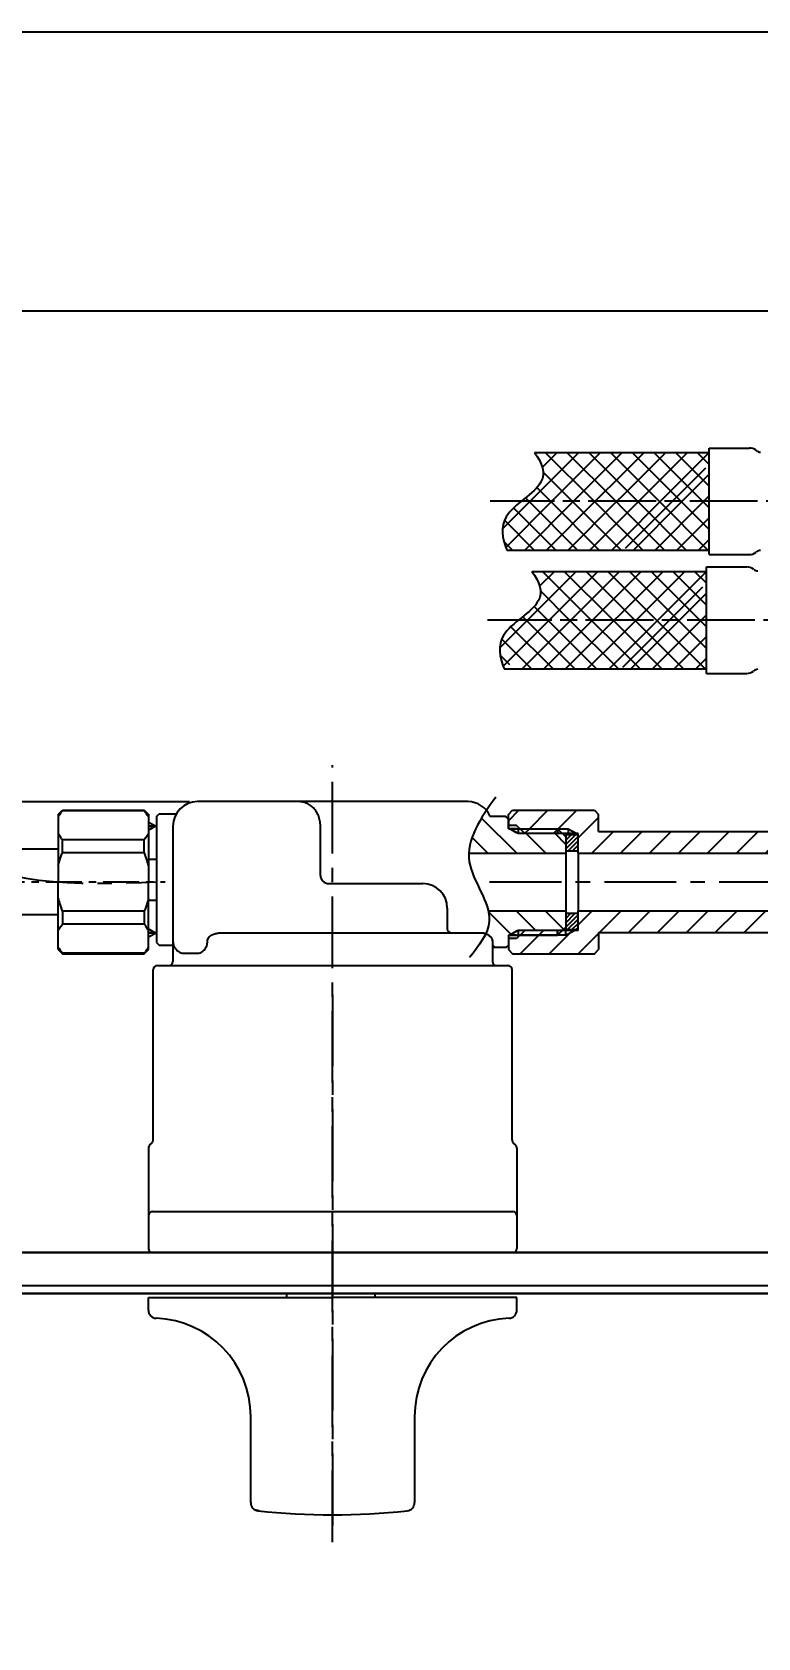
# Model space of a CAD drawing. Extents: x 9929 to 10523, y -4155 to -3735.
# Drawn here: x 10115.7 to 10204.4, y -3930.5 to -3734.7 of the extents above; entities that cross this region are included whole.
import ezdxf

# ---------------------------------------------------------------- set-up
doc = ezdxf.new("R2010")
doc.units = 0
doc.header["$LTSCALE"] = 7
doc.header["$MEASUREMENT"] = 0
doc.linetypes.add('CENTER', pattern=[2, 1.25, -0.25, 0.25, -0.25])
doc.linetypes.add('CHAIN', pattern=[0.3543, 0.2362, -0.0295, 0.0591, -0.0295])
doc.layers.get('0').update_dxf_attribs({"color": 2, "linetype": 'CONTINUOUS'})
doc.layers.get('Defpoints').update_dxf_attribs({"linetype": 'CONTINUOUS'})
for name, color, linetype in [('CL', 1, 'CENTER'), ('D', 2, 'CONTINUOUS'), ('DIM', 2, 'CONTINUOUS'), ('DWG', 7, 'CONTINUOUS'), ('HT', 3, 'CONTINUOUS')]:
    doc.layers.add(name, color=color, linetype=linetype)
doc.styles.add('GHS', font='ROMANS.shx', dxfattribs={"bigfont": 'GHS.shx'})
doc.dimstyles.new('ISO-25', dxfattribs={"dimscale": 0, "dimtxt": 3.5, "dimasz": 2, "dimexe": 1, "dimexo": 1, "dimgap": 1, "dimtad": 1, "dimdec": 4, "dimdsep": 46, "dimtxsty": 'GHS', "dimcen": 3, "dimclrd": 256, "dimclre": 256, "dimclrt": 256, "dimadec": 3, "dimazin": 0, "dimtfac": 1, "dimtdec": 4, "dimtmove": 0, "dimatfit": 0, "dimfxl": 0, "dimtvp": 1, "dimtolj": 1, "dimtzin": 0, "dimlwd": -1, "dimlwe": -1, "dimarcsym": 0})

# ---------------------------------------------------------------- blocks, each defined once
blk = doc.blocks.new('*D3')
at = {"layer": 'D'}
for p, q in [((10134.94, -3828.53), (9982.4, -3828.53)), ((9983.4, -3830.53), (9983.4, -3928.53)), ((10043.44, -3930.53), (9982.4, -3930.53))]:
    blk.add_line(p, q, dxfattribs=at)
for points in [[(9983.06, -3830.53), (9983.73, -3830.53), (9983.4, -3828.53)], [(9983.06, -3928.53), (9983.73, -3928.53), (9983.4, -3930.53)]]:
    blk.add_solid(points, dxfattribs=at)
at = {"layer": 'Defpoints', "color": 0}
for p in [(10135.94, -3828.53), (9983.4, -3930.53), (10044.44, -3930.53)]:
    blk.add_point(p, dxfattribs=at)
at = {"layer": 'D', "insert": (9979.73, -3879.53), "char_height": 3.5, "attachment_point": 5, "rotation": 90, "style": 'GHS'}
blk.add_mtext('\\A1;(102)', dxfattribs=at)

msp = doc.modelspace()

# ---------------------------------------------------------------- hatches: boundary and pattern name
at = {"layer": 'D'}
h = msp.add_hatch(dxfattribs=at)
h.set_pattern_fill('ANSI31', color=256, scale=20, style=0)
h.set_pattern_definition([(45, (-31764.317, 19924.692), (-1.76776695, 1.76776695), [])])
h.paths.add_polyline_path([(10217.39903, -3833.0771), (10217.39903, -3832.4771), (10217.09903, -3832.1771), (10184.89903, -3832.1771), (10184.89903, -3830.0771), (10184.39903, -3829.5771), (10174.39903, -3829.5771), (10173.89903, -3830.0771), (10173.89903, -3831.4271), (10174.89903, -3831.4271), (10175.29894, -3831.82701), (10179.59903, -3831.82701), (10179.59913, -3831.8271), (10180.39903, -3831.8271), (10181.43826, -3832.4271), (10182.39903, -3832.4271), (10182.39903, -3834.8271), (10224.39903, -3834.8271), (10224.89903, -3834.3271), (10224.89903, -3832.6771), (10224.39903, -3832.1771), (10223.79903, -3832.1771), (10223.49903, -3832.4771), (10223.49903, -3833.0771, -0.414213562), (10222.99903, -3833.5771), (10221.69903, -3833.5771, -0.414213562), (10221.19903, -3833.0771), (10221.19903, -3832.4771), (10220.89903, -3832.1771), (10220.19903, -3832.1771), (10219.99903, -3832.1771), (10219.69903, -3832.4771), (10219.69903, -3833.0771, -0.414213562), (10219.19903, -3833.5771), (10217.89903, -3833.5771, -0.414213562)])
h.paths.add_polyline_path([(10224.89903, -3842.32711), (10224.39903, -3841.82711), (10182.39903, -3841.8271), (10182.39903, -3844.2271), (10181.43826, -3844.2271), (10180.39903, -3844.8271), (10179.59914, -3844.82709), (10179.59903, -3844.8272), (10179.59903, -3844.82709), (10175.29913, -3844.82701), (10174.89903, -3845.2271), (10173.89903, -3845.2271), (10173.89903, -3846.57711), (10174.39903, -3847.07711), (10184.39903, -3847.07711), (10184.89903, -3846.57711), (10184.89903, -3844.4771), (10217.09903, -3844.47711), (10217.39903, -3844.17711), (10217.39903, -3843.57711, -0.414213562), (10217.89903, -3843.07711), (10219.19903, -3843.07711, -0.414213562), (10219.69903, -3843.57711), (10219.69903, -3844.17711), (10219.99903, -3844.47711), (10220.89903, -3844.47711), (10221.19903, -3844.17711), (10221.19903, -3843.57711, -0.414213562), (10221.69903, -3843.07711), (10222.99903, -3843.07711, -0.414213562), (10223.49903, -3843.57711), (10223.49903, -3844.17711), (10223.79903, -3844.47711), (10224.39903, -3844.47711), (10224.89903, -3843.97711)])
h.paths.add_polyline_path([(10179.59903, -3844.2271), (10175.89903, -3844.2271), (10175.29913, -3844.82701), (10179.59903, -3844.82701)], flags=16)
h.paths.add_polyline_path([(10180.19894, -3844.2271), (10179.59903, -3844.2271), (10179.59903, -3844.82701)], flags=16)
h.paths.add_polyline_path([(10180.39903, -3844.2271), (10180.19913, -3844.2271), (10179.59914, -3844.82709), (10180.39903, -3844.8271)], flags=16)
h.paths.add_polyline_path([(10181.43826, -3844.2271), (10180.39903, -3844.2271), (10180.39903, -3844.8271)], flags=16)
h.paths.add_polyline_path([(10175.29894, -3831.82701), (10174.79903, -3831.82701), (10174.79903, -3832.42701), (10175.89894, -3832.42701)], flags=16)
h.paths.add_polyline_path([(10179.59903, -3831.8271), (10175.29903, -3831.8271), (10175.89894, -3832.42701), (10179.59903, -3832.42701)], flags=16)
h.paths.add_polyline_path([(10179.59913, -3831.8271), (10179.59903, -3831.8271), (10179.59903, -3832.42701), (10180.19903, -3832.42701)], flags=16)
h.paths.add_polyline_path([(10180.39903, -3831.8271), (10179.59913, -3831.8271), (10180.19913, -3832.4271), (10180.39903, -3832.4271)], flags=16)
h.paths.add_polyline_path([(10180.39903, -3831.8271), (10180.39903, -3832.4271), (10181.43826, -3832.4271)], flags=16)
h = msp.add_hatch(dxfattribs=at)
h.set_pattern_fill('ANSI31', color=256, scale=3, style=0)
h.set_pattern_definition([(45, (-31505.80227, 10361.49665), (-0.265165043, 0.265165043), [])])
h.paths.add_polyline_path([(10182.39903, -3832.5271), (10180.89903, -3832.5271), (10180.89903, -3834.5271), (10182.39903, -3834.5271)])
h.paths.add_polyline_path([(10182.39903, -3842.1271), (10180.89903, -3842.1271), (10180.89903, -3842.19999), (10180.89903, -3844.1271), (10182.39903, -3844.1271)])

# ---------------------------------------------------------------- linework, layer by layer
msp.add_line((10522.55336, -3734.6617), (9928.55336, -3734.6617))
at = {"color": 4}
msp.add_line((9959.55336, -3768.6617), (10508.55336, -3768.6617), dxfattribs=at)
at = {"color": 7, "linetype": 'Continuous'}
for p, q in [((10118.93596, -3830.07701), (10119.43596, -3829.57701)), ((10118.93596, -3830.07701), (10118.93596, -3838.32701)), ((10119.43596, -3829.57701), (10129.43596, -3829.57701)), ((10119.43596, -3829.63386), (10119.43596, -3829.57701)), ((10129.43596, -3829.63386), (10119.43596, -3829.63386)), ((10129.43596, -3829.57701), (10129.43596, -3829.63386)), ((10129.43596, -3829.57701), (10129.93596, -3830.07701)), ((10129.93596, -3830.07701), (10129.93596, -3838.32701)), ((10130.93596, -3830.32701), (10131.23596, -3830.02701)), ((10130.93596, -3830.32701), (10130.93596, -3845.72701)), ((10131.23596, -3830.02701), (10133.33788, -3830.02701)), ((10173.59903, -3830.32701), (10171.6855, -3830.32701)), ((10173.89903, -3830.62701), (10173.59903, -3830.32701)), ((10173.89903, -3830.0771), (10174.39903, -3829.5771)), ((10173.89903, -3831.82701), (10173.89903, -3830.0771)), ((10173.89903, -3830.62701), (10173.89903, -3831.82701)), ((10174.39903, -3829.5771), (10184.39903, -3829.5771)), ((10184.39903, -3829.5771), (10184.89903, -3830.0771)), ((10184.89903, -3832.1771), (10184.89903, -3830.0771)), ((10129.93596, -3831.52701), (10130.93596, -3831.52701)), ((10174.89903, -3831.82701), (10173.89903, -3831.82701)), ((10175.89903, -3832.4271), (10174.89903, -3831.4271)), ((10182.39903, -3832.4271), (10176.19903, -3832.4271)), ((10182.39903, -3834.8271), (10182.39903, -3832.4271)), ((10129.43596, -3833.171), (10119.43596, -3833.171)), ((10119.43596, -3834.78265), (10119.43596, -3833.171)), ((10129.43596, -3834.78265), (10119.43596, -3834.78265)), ((10129.43596, -3834.78265), (10129.43596, -3833.171)), ((10129.93596, -3835.52701), (10130.93596, -3835.52701)), ((10118.93596, -3846.57702), (10118.93596, -3838.32701)), ((10129.93596, -3846.57702), (10129.93596, -3838.32701)), ((10129.93596, -3840.52701), (10130.93596, -3840.52701)), ((10129.43596, -3841.87137), (10119.43596, -3841.87137)), ((10119.43596, -3841.87137), (10119.43596, -3843.48303)), ((10129.43596, -3841.87137), (10129.43596, -3843.48303)), ((10129.43596, -3843.48303), (10119.43596, -3843.48303)), ((10129.93596, -3844.52701), (10130.93596, -3844.52701)), ((10174.89903, -3844.82701), (10173.89903, -3844.82701)), ((10173.89903, -3844.82701), (10173.89903, -3846.02701)), ((10173.89903, -3844.8272), (10173.89903, -3846.57711)), ((10175.89903, -3844.2271), (10174.89903, -3845.2271)), ((10182.39903, -3844.2271), (10175.89903, -3844.2271)), ((10184.89903, -3844.4771), (10184.89903, -3846.57711)), ((10118.93596, -3846.57702), (10119.43596, -3847.07702)), ((10129.43596, -3847.07702), (10129.93596, -3846.57702)), ((10130.93596, -3845.72701), (10131.23596, -3846.02701)), ((10131.23596, -3846.02701), (10132.93596, -3846.02701)), ((10173.59903, -3846.32701), (10171.93589, -3846.32701)), ((10173.89903, -3846.02701), (10173.59903, -3846.32701)), ((10173.89903, -3846.57711), (10174.39903, -3847.07711)), ((10184.39903, -3847.07711), (10184.89903, -3846.57711)), ((10129.43596, -3847.02016), (10119.43596, -3847.02016)), ((10119.43596, -3847.02016), (10119.43596, -3847.07702)), ((10119.43596, -3847.07702), (10129.43596, -3847.07702)), ((10129.43596, -3847.07702), (10129.43596, -3847.02016)), ((10172.93596, -3848.52701), (10173.93596, -3848.52701)), ((10174.39903, -3847.07711), (10184.39903, -3847.07711)), ((10129.93596, -3890.53663), (10129.93596, -3889.02701)), ((10174.93596, -3890.53663), (10174.93596, -3889.02701)), ((10142.43596, -3914.03161), (10142.43596, -3903.52701)), ((10162.43596, -3903.52701), (10162.43596, -3914.03161))]:
    msp.add_line(p, q, dxfattribs=at)
at = {"color": 2, "linetype": 'Continuous'}
msp.add_line((10143.46979, -3915.04009), (10142.93432, -3914.89662), dxfattribs=at)
at = {"color": 7, "linetype": 'Continuous'}
for centre, radius, start, end in [((10130.93596, -3890.53662), 1, 180.0003351, 267.7955173), ((10130.43596, -3903.52701), 12, 0, 87.795753), ((10174.43596, -3903.52701), 12, 92.204247, 180), ((10173.93595, -3890.53663), 1, 272.2043943, 359.9998257), ((10143.43596, -3914.03161), 1, 180.0000079, 263.6987432), ((10152.43596, -3832.52701), 83, 263.6987441, 276.3012559), ((10161.43596, -3914.03161), 1, 276.3012568, 359.9999922)]:
    msp.add_arc(centre, radius, start, end, dxfattribs=at)
for points in [[(10118.93596, -3830.39103), (10119.0722, -3830.15537), (10119.2385, -3829.89752), (10119.43596, -3829.63386)], [(10129.93596, -3830.39103), (10129.79972, -3830.15537), (10129.63342, -3829.89752), (10129.43596, -3829.63386)], [(10119.43596, -3833.171), (10119.23822, -3832.90695), (10119.07198, -3832.64911), (10118.93596, -3832.4066)], [(10129.43596, -3833.171), (10129.63369, -3832.90695), (10129.79993, -3832.64911), (10129.93596, -3832.4066)], [(10118.93596, -3836.31144), (10119.0722, -3835.77317), (10119.2385, -3835.25745), (10119.43596, -3834.78265)], [(10129.93596, -3836.31144), (10129.79972, -3835.77317), (10129.63342, -3835.25745), (10129.43596, -3834.78265)], [(10118.93596, -3840.34258), (10119.0722, -3840.88086), (10119.2385, -3841.39657), (10119.43596, -3841.87137)], [(10129.93596, -3840.34258), (10129.79972, -3840.88086), (10129.63342, -3841.39657), (10129.43596, -3841.87137)], [(10119.43596, -3843.48303), (10119.23822, -3843.74707), (10119.07198, -3844.00491), (10118.93596, -3844.24742)], [(10129.43596, -3843.48303), (10129.63369, -3843.74707), (10129.79993, -3844.00491), (10129.93596, -3844.24742)], [(10118.93596, -3846.26299), (10119.0722, -3846.49865), (10119.2385, -3846.7565), (10119.43596, -3847.02016)], [(10129.93596, -3846.26299), (10129.79972, -3846.49865), (10129.63342, -3846.7565), (10129.43596, -3847.02016)]]:
    msp.add_spline(points, degree=3, dxfattribs=at)
at = {"layer": 'CL', "linetype": 'CHAIN', "ltscale": 5}
for p, q in [((10229.12224, -3791.89225), (10171.67277, -3791.89225)), ((10228.79397, -3806.38701), (10171.3445, -3806.38701))]:
    msp.add_line(p, q, dxfattribs=at)
at = {"layer": 'CL'}
for p, q in [((10152.43596, -3918.84208), (10152.43596, -3824.06027)), ((10171.60285, -3838.3271), (10185.42852, -3838.3271)), ((10171.63578, -3838.3271), (10235.1139, -3838.3271)), ((10152.43595, -3852.05632), (10152.43595, -3917.70006))]:
    msp.add_line(p, q, dxfattribs=at)
at = {"layer": 'CL', "ltscale": 0.5}
msp.add_lwpolyline([(10072.43596, -3878.31154), (10072.43596, -3848.32701, -0.414213562), (10082.43596, -3838.32701), (10131.98611, -3838.32701)], format="xyb", dxfattribs=at)
at = {"layer": 'CL'}
msp.add_spline([(10073.79747, -3804.80975), (10090.78395, -3808.25345), (10105.43398, -3833.43064), (10130.93596, -3838.32701)], degree=3, dxfattribs=at)
at = {"layer": 'D'}
for p, q in [((10185.85896, -3785.94225), (10188.85881, -3785.94225)), ((10185.95046, -3797.84225), (10188.85881, -3797.84225)), ((10185.53069, -3800.43701), (10188.53053, -3800.43701)), ((10185.62219, -3812.33701), (10188.53053, -3812.33701)), ((10180.89903, -3844.82711), (10175.29913, -3844.82701)), ((10172.00372, -3846.32701), (10171.93589, -3846.25918))]:
    msp.add_line(p, q, dxfattribs=at)
for points in [[(10177.08437, -3785.94225), (10178.02258, -3787.226), (10179.01186, -3790.06648), (10172.66921, -3793.10228), (10173.09721, -3796.35312), (10173.6983, -3797.84225)], [(10176.7561, -3800.43701), (10177.69431, -3801.72076), (10178.68359, -3804.56124), (10172.34093, -3807.59704), (10172.76893, -3810.84789), (10173.37002, -3812.33701)]]:
    msp.add_open_spline(points, degree=3, knots=[9.644896551, 9.644896551, 9.644896551, 9.644896551, 18.639668863, 30.657606867, 39.66468291, 39.66468291, 39.66468291, 39.66468291], dxfattribs=at)
at = {"layer": 'DIM', "linetype": 'Continuous'}
for p, q in [((10174.91747, -3834.82701), (10170.62582, -3830.53536)), ((10171.38194, -3834.82701), (10169.45495, -3832.90002)), ((10178.45301, -3834.82701), (10176.05309, -3832.42709)), ((10180.89903, -3833.73751), (10179.58863, -3832.4271)), ((10174.21897, -3844.73511), (10171.46187, -3841.97801)), ((10177.2464, -3844.22701), (10174.8464, -3841.82701)), ((10180.64049, -3844.08556), (10178.38194, -3841.82701)), ((10172.27534, -3846.32701), (10171.93588, -3845.98755))]:
    msp.add_line(p, q, dxfattribs=at)
at = {"layer": 'DIM'}
for p, q in [((10129.93596, -3832.01154), (10130.77519, -3831.52701)), ((10174.89903, -3832.31154), (10174.0598, -3831.82701)), ((10175.09903, -3832.42701), (10174.0598, -3831.82701)), ((10180.49903, -3832.42701), (10175.09903, -3832.42701)), ((10175.59903, -3831.8271), (10181.19903, -3831.8271)), ((10181.19903, -3831.8271), (10182.23826, -3832.4271)), ((10129.93596, -3844.04248), (10130.77519, -3844.52701)), ((10175.09903, -3844.22701), (10174.0598, -3844.82701)), ((10174.89903, -3844.34248), (10174.0598, -3844.82701)), ((10180.49903, -3844.22701), (10175.09903, -3844.22701)), ((10180.89903, -3844.8271), (10181.93826, -3844.2271))]:
    msp.add_line(p, q, dxfattribs=at)
at = {"layer": 'DWG'}
for p, q in [((10177.08437, -3785.94225), (10198.41105, -3785.94225)), ((10198.41105, -3785.39225), (10203.32542, -3785.39225)), ((10198.41105, -3798.39225), (10198.41105, -3785.39225)), ((10204.19337, -3785.72099), (10204.12923, -3785.67053)), ((10173.6983, -3797.84225), (10198.41105, -3797.84225)), ((10198.41105, -3798.39225), (10203.32542, -3798.39225)), ((10204.19337, -3798.0635), (10204.12923, -3798.11396)), ((10176.7561, -3800.43701), (10198.08277, -3800.43701)), ((10198.08277, -3799.88701), (10202.99715, -3799.88701)), ((10198.08277, -3812.88701), (10198.08277, -3799.88701)), ((10203.86509, -3800.21575), (10203.80095, -3800.16529)), ((10173.37002, -3812.33701), (10198.08277, -3812.33701)), ((10198.08277, -3812.88701), (10202.99715, -3812.88701)), ((10203.86509, -3812.55826), (10203.80095, -3812.60872)), ((10168.93596, -3828.52701), (10135.93596, -3828.52701)), ((10129.93596, -3831.02701), (10130.87346, -3831.52701)), ((10130.93596, -3831.52701), (10129.93596, -3831.52701)), ((10132.93596, -3831.52701), (10132.93596, -3848.02701)), ((10150.95113, -3837.52701), (10150.95113, -3831.52701)), ((10174.89903, -3831.4271), (10173.89903, -3831.4271)), ((10173.89903, -3831.82701), (10174.89903, -3831.82701)), ((10173.89903, -3831.82701), (10179.89903, -3831.82701)), ((10175.09903, -3831.82701), (10175.09903, -3832.42701)), ((10179.89903, -3831.82701), (10180.89903, -3832.82701)), ((10179.89903, -3831.82701), (10179.89903, -3832.42701)), ((10180.89903, -3832.5271), (10180.89903, -3834.8271)), ((10180.89903, -3832.5271), (10182.39903, -3832.5271)), ((10181.19903, -3831.8271), (10181.19903, -3832.4271)), ((10182.39903, -3834.8271), (10182.39903, -3832.5271)), ((10184.89903, -3832.1771), (10217.09903, -3832.1771)), ((10169.05929, -3834.82701), (10180.89903, -3834.82701)), ((10180.89903, -3834.5271), (10182.39903, -3834.5271)), ((10180.89903, -3834.8271), (10180.89903, -3841.82701)), ((10182.39903, -3834.8271), (10224.39903, -3834.8271)), ((10182.39903, -3834.8271), (10182.39903, -3841.82701)), ((10151.95113, -3838.52701), (10163.43596, -3838.52701)), ((10166.43596, -3841.52701), (10166.43596, -3844.02701)), ((10171.39189, -3841.82701), (10180.89903, -3841.82701)), ((10180.89903, -3841.82701), (10180.89903, -3842.19999)), ((10180.89903, -3842.1271), (10182.39903, -3842.1271)), ((10180.89903, -3842.19999), (10180.89903, -3844.1271)), ((10182.39903, -3844.2271), (10182.39903, -3841.82701)), ((10182.39903, -3841.8271), (10224.39903, -3841.82711)), ((10129.93596, -3845.02701), (10130.87346, -3844.52701)), ((10130.93596, -3844.52701), (10129.93596, -3844.52701)), ((10138.86208, -3844.52701), (10170.63623, -3844.52701)), ((10173.89903, -3844.82701), (10174.89903, -3844.82701)), ((10173.89903, -3844.82701), (10179.89903, -3844.82701)), ((10175.09903, -3844.22701), (10175.09903, -3844.82701)), ((10179.89903, -3844.82701), (10180.89903, -3843.82701)), ((10179.89903, -3844.8272), (10180.89903, -3843.8272)), ((10179.89903, -3844.22701), (10179.89903, -3844.82701)), ((10179.89903, -3844.8272), (10179.89903, -3844.2272)), ((10180.89903, -3844.1271), (10182.39903, -3844.1271)), ((10180.89903, -3844.8271), (10180.89903, -3844.2271)), ((10184.89903, -3844.4771), (10217.09903, -3844.47711)), ((10171.93586, -3845.52621), (10171.93596, -3848.02701)), ((10174.89903, -3845.2271), (10173.89903, -3845.2271)), ((10131.03596, -3848.52701), (10173.83596, -3848.52701)), ((10134.37643, -3847.02701), (10135.96319, -3847.02701)), ((10130.53596, -3869.78437), (10130.53596, -3849.02701)), ((10174.33596, -3869.78437), (10174.33596, -3849.02701)), ((10130.0824, -3870.44503), (10130.38951, -3870.13792)), ((10174.78951, -3870.44503), (10174.4824, -3870.13792)), ((10129.93596, -3870.79858), (10129.93596, -3883.02701)), ((10174.93596, -3870.79858), (10174.93596, -3883.02701)), ((10130.43596, -3878.52701), (10174.43596, -3878.52701)), ((10017.43596, -3883.52701), (10292.43596, -3883.52701)), ((10286.43596, -3883.52701), (10018.43596, -3883.52701)), ((10174.43596, -3883.52701), (10130.43596, -3883.52701)), ((10012.43596, -3887.52701), (10292.43596, -3887.52701)), ((10017.43596, -3888.52701), (10291.43617, -3888.52701)), ((10286.43596, -3888.52701), (10018.43596, -3888.52701)), ((10129.93596, -3889.02701), (10152.43595, -3889.02701)), ((10146.83596, -3889.02701), (10146.83596, -3888.52701)), ((10174.93596, -3889.02701), (10152.43595, -3889.02701)), ((10157.63596, -3889.02701), (10157.63596, -3888.52701))]:
    msp.add_line(p, q, dxfattribs=at)
at = {"layer": 'DWG', "ltscale": 0.5}
for p, q in [((10118.93596, -3834.32701), (10082.43596, -3834.32701)), ((10118.93596, -3842.32701), (10082.43596, -3842.32701))]:
    msp.add_line(p, q, dxfattribs=at)
at = {"layer": 'DWG'}
for centre, radius, start, end in [((10203.32542, -3786.69225), 1.3, 51.807098, 90), ((10204.68802, -3785.09225), 0.8, 231.807098, 270), ((10203.32542, -3797.09225), 1.3, 270, 308.192902), ((10204.68802, -3798.69225), 0.8, 90, 128.192902), ((10202.99715, -3801.18701), 1.3, 51.807098, 90), ((10204.35974, -3799.58701), 0.8, 231.807098, 270), ((10202.99715, -3811.58701), 1.3, 270, 308.192902), ((10204.35974, -3813.18701), 0.8, 90, 128.192902), ((10135.93596, -3831.52701), 3, 90, 180), ((10168.93596, -3831.52701), 3, 23.5781766, 90), ((10151.95113, -3837.52701), 1, 180, 270), ((10163.43596, -3841.52701), 3, 0, 90), ((10166.93596, -3844.02701), 0.5, 180, 270), ((10131.03596, -3849.02701), 0.5, 90, 180), ((10132.43596, -3848.02701), 0.5, 270, 0), ((10172.43596, -3848.02701), 0.5, 180, 270), ((10173.83596, -3849.02701), 0.5, 0, 90), ((10130.03596, -3869.78437), 0.5, 315, 0), ((10174.83596, -3869.78437), 0.5, 180, 225), ((10130.43596, -3870.79858), 0.5, 135, 180), ((10174.43596, -3870.79858), 0.5, 0, 45), ((10130.43596, -3879.02701), 0.5, 90, 180), ((10174.43596, -3879.02701), 0.5, 0, 90), ((10130.43596, -3883.02701), 0.5, 180, 270), ((10174.43596, -3883.02701), 0.5, 270, 0)]:
    msp.add_arc(centre, radius, start, end, dxfattribs=at)
for points in [[(10150.95113, -3831.52701), (10150.88595, -3830.85925), (10150.69368, -3830.22498), (10150.38395, -3829.65603), (10149.97232, -3829.18096), (10149.47951, -3828.82366), (10148.93019, -3828.60197), (10148.35305, -3828.52701)], [(10172.36641, -3827.95943), (10169.11888, -3835.86022), (10171.54633, -3843.10535), (10169.15169, -3847.53111)], [(10137.15616, -3845.52701), (10137.18836, -3845.32863), (10137.29078, -3845.12846), (10137.46859, -3844.93883), (10137.71997, -3844.77347), (10138.03738, -3844.64418), (10138.4184, -3844.55861), (10138.86208, -3844.52701)], [(10170.63623, -3844.52701), (10170.74327, -3844.53144), (10170.84865, -3844.54459)], [(10170.84865, -3844.54459), (10170.85938, -3844.54643), (10170.87024, -3844.54838)], [(10170.87024, -3844.54838), (10170.9113, -3844.55655)], [(10170.9113, -3844.55655), (10170.99576, -3844.57721), (10171.12705, -3844.61954), (10171.26132, -3844.67612), (10171.39486, -3844.74722), (10171.52466, -3844.83364), (10171.6466, -3844.936), (10171.75579, -3845.05508), (10171.84594, -3845.19148), (10171.90949, -3845.34667), (10171.93586, -3845.52621)], [(10132.93596, -3845.52701), (10132.97925, -3845.90196), (10133.09282, -3846.22549), (10133.14301, -3846.32158)], [(10133.14301, -3846.32158), (10133.25854, -3846.49583)], [(10133.25854, -3846.49583), (10133.48992, -3846.72083), (10133.71986, -3846.86777), (10133.94552, -3846.96059), (10134.16521, -3847.01132), (10134.37643, -3847.02701)], [(10135.96319, -3847.02701), (10136.25045, -3846.97608), (10136.51966, -3846.83465), (10136.74739, -3846.62938), (10136.92868, -3846.37834), (10137.05791, -3846.09911), (10137.13267, -3845.80987), (10137.15616, -3845.52701)]]:
    msp.add_spline(points, degree=3, dxfattribs=at)
at = {"layer": 'HT'}
for p, q in [((10176.54652, -3791.89225), (10182.49652, -3785.94225)), ((10177.13012, -3786.00535), (10177.19322, -3785.94225)), ((10178.0316, -3787.75551), (10179.84487, -3785.94225)), ((10184.34759, -3791.89225), (10178.39759, -3785.94225)), ((10179.19817, -3791.89225), (10185.14817, -3785.94225)), ((10186.99924, -3791.89225), (10181.04924, -3785.94225)), ((10181.84983, -3791.89225), (10187.79983, -3785.94225)), ((10187.85881, -3790.10017), (10183.70089, -3785.94225)), ((10187.85881, -3787.44852), (10186.35254, -3785.94225)), ((10187.85881, -3788.53491), (10190.45148, -3785.94225)), ((10187.85881, -3791.18656), (10193.10313, -3785.94225)), ((10194.95419, -3791.89225), (10189.00419, -3785.94225)), ((10189.80478, -3791.89225), (10195.75478, -3785.94225)), ((10197.60584, -3791.89225), (10191.65584, -3785.94225)), ((10192.45643, -3791.89225), (10198.40643, -3785.94225)), ((10198.41105, -3790.0458), (10194.30749, -3785.94225)), ((10198.41105, -3787.39415), (10196.95914, -3785.94225)), ((10192.30254, -3791.89225), (10187.85881, -3787.44852)), ((10181.69594, -3791.89225), (10178.12858, -3788.32489)), ((10184.50148, -3791.89225), (10187.85881, -3788.53491)), ((10195.10808, -3791.89225), (10198.41105, -3788.58928)), ((10173.1716, -3795.26717), (10176.54652, -3791.89225)), ((10173.57331, -3797.51712), (10179.19817, -3791.89225)), ((10175.89983, -3797.84225), (10181.84983, -3791.89225)), ((10176.39263, -3791.89225), (10175.975, -3791.47461)), ((10182.34263, -3797.84225), (10176.39263, -3791.89225)), ((10179.04429, -3791.89225), (10177.37306, -3790.22102)), ((10178.55148, -3797.84225), (10184.50148, -3791.89225)), ((10184.99429, -3797.84225), (10179.04429, -3791.89225)), ((10181.20313, -3797.84225), (10187.15313, -3791.89225)), ((10187.64594, -3797.84225), (10181.69594, -3791.89225)), ((10187.85881, -3795.40347), (10184.34759, -3791.89225)), ((10187.85881, -3792.75182), (10186.99924, -3791.89225)), ((10187.15313, -3791.89225), (10187.85881, -3791.18656)), ((10189.65089, -3791.89225), (10187.85881, -3790.10017)), ((10187.85881, -3793.83821), (10189.80478, -3791.89225)), ((10187.85881, -3796.48986), (10192.45643, -3791.89225)), ((10189.15808, -3797.84225), (10195.10808, -3791.89225)), ((10195.60089, -3797.84225), (10189.65089, -3791.89225)), ((10191.80973, -3797.84225), (10197.75973, -3791.89225)), ((10198.25254, -3797.84225), (10192.30254, -3791.89225)), ((10198.41105, -3795.34911), (10194.95419, -3791.89225)), ((10198.41105, -3792.69746), (10197.60584, -3791.89225)), ((10197.75973, -3791.89225), (10198.41105, -3791.24093)), ((10179.69098, -3797.84225), (10174.53693, -3792.68819)), ((10183.85478, -3797.84225), (10187.85881, -3793.83821)), ((10192.94924, -3797.84225), (10187.85881, -3792.75182)), ((10194.46138, -3797.84225), (10198.41105, -3793.89258)), ((10177.03933, -3797.84225), (10173.40655, -3794.20946)), ((10190.29759, -3797.84225), (10187.85881, -3795.40347)), ((10174.38768, -3797.84225), (10173.34801, -3796.80257)), ((10186.50643, -3797.84225), (10187.85881, -3796.48986)), ((10197.11303, -3797.84225), (10198.41105, -3796.54423)), ((10176.21825, -3806.38701), (10182.16825, -3800.43701)), ((10176.80184, -3800.50012), (10176.86495, -3800.43701)), ((10177.70333, -3802.25028), (10179.5166, -3800.43701)), ((10184.01931, -3806.38701), (10178.06931, -3800.43701)), ((10178.8699, -3806.38701), (10184.8199, -3800.43701)), ((10186.67096, -3806.38701), (10180.72096, -3800.43701)), ((10181.52155, -3806.38701), (10187.47155, -3800.43701)), ((10187.53053, -3804.59493), (10183.37261, -3800.43701)), ((10187.53053, -3801.94328), (10186.02426, -3800.43701)), ((10187.53053, -3803.02968), (10190.1232, -3800.43701)), ((10187.53053, -3805.68133), (10192.77485, -3800.43701)), ((10194.62591, -3806.38701), (10188.67591, -3800.43701)), ((10189.4765, -3806.38701), (10195.4265, -3800.43701)), ((10197.27756, -3806.38701), (10191.32756, -3800.43701)), ((10192.12815, -3806.38701), (10198.07815, -3800.43701)), ((10198.08277, -3804.54057), (10193.97921, -3800.43701)), ((10198.08277, -3801.88892), (10196.63086, -3800.43701)), ((10181.36766, -3806.38701), (10177.80031, -3802.81966)), ((10184.1732, -3806.38701), (10187.53053, -3803.02968)), ((10191.97426, -3806.38701), (10187.53053, -3801.94328)), ((10194.7798, -3806.38701), (10198.08277, -3803.08404)), ((10178.71601, -3806.38701), (10177.04478, -3804.71578)), ((10189.32261, -3806.38701), (10187.53053, -3804.59493)), ((10172.84333, -3809.76193), (10176.21825, -3806.38701)), ((10173.24503, -3812.01188), (10178.8699, -3806.38701)), ((10179.36271, -3812.33701), (10174.20865, -3807.18295)), ((10175.57155, -3812.33701), (10181.52155, -3806.38701)), ((10176.06436, -3806.38701), (10175.64672, -3805.96937)), ((10182.01436, -3812.33701), (10176.06436, -3806.38701)), ((10178.2232, -3812.33701), (10184.1732, -3806.38701)), ((10184.66601, -3812.33701), (10178.71601, -3806.38701)), ((10180.87485, -3812.33701), (10186.82485, -3806.38701)), ((10187.31766, -3812.33701), (10181.36766, -3806.38701)), ((10187.53053, -3809.89823), (10184.01931, -3806.38701)), ((10187.53053, -3807.24658), (10186.67096, -3806.38701)), ((10186.82485, -3806.38701), (10187.53053, -3805.68133)), ((10187.53053, -3808.33298), (10189.4765, -3806.38701)), ((10187.53053, -3810.98463), (10192.12815, -3806.38701)), ((10192.62096, -3812.33701), (10187.53053, -3807.24658)), ((10188.8298, -3812.33701), (10194.7798, -3806.38701)), ((10195.27261, -3812.33701), (10189.32261, -3806.38701)), ((10191.48145, -3812.33701), (10197.43145, -3806.38701)), ((10197.92426, -3812.33701), (10191.97426, -3806.38701)), ((10198.08277, -3809.84387), (10194.62591, -3806.38701)), ((10198.08277, -3807.19222), (10197.27756, -3806.38701)), ((10197.43145, -3806.38701), (10198.08277, -3805.73569)), ((10176.71106, -3812.33701), (10173.07827, -3808.70422)), ((10183.5265, -3812.33701), (10187.53053, -3808.33298)), ((10194.1331, -3812.33701), (10198.08277, -3808.38734)), ((10174.05941, -3811.83701), (10173.01974, -3810.79734)), ((10186.17815, -3812.33701), (10187.53053, -3810.98463)), ((10189.96931, -3812.33701), (10187.53053, -3809.89823)), ((10196.78475, -3812.33701), (10198.08277, -3811.03899))]:
    msp.add_line(p, q, dxfattribs=at)
at = {"layer": 'HT', "color": 5}
msp.add_line((10197.93991, -3787.85094), (10188.13876, -3797.6521), dxfattribs=at)
at = {"layer": 'HT', "color": 1}
msp.add_line((10197.61163, -3802.3457), (10187.81048, -3812.14687), dxfattribs=at)

# ---------------------------------------------------------------- dimensions: what is measured, and where the dimension line sits
at = {"layer": 'D'}
dim = msp.add_linear_dim(base=(9983.39709, -3930.52712), p1=(10135.93596, -3828.52701), p2=(10044.43596, -3930.52712), angle=90, text='(102)', dimstyle='ISO-25', override={"dimscale": 1, "dimazin": 2}, dxfattribs=at)
dim.commit()
dim.dimension.update_dxf_attribs({"geometry": '*D3', "text_midpoint": (9979.73042, -3879.52707)})

doc.saveas('drawing.dxf')
